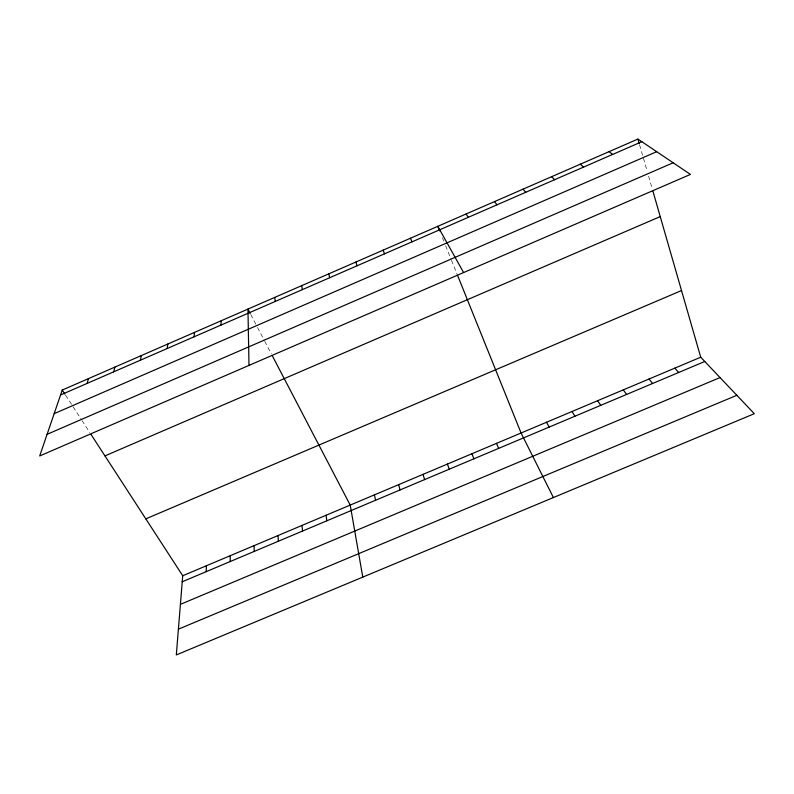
<?xml version="1.0" encoding="UTF-8"?>
<svg xmlns="http://www.w3.org/2000/svg" width="794" height="794" viewBox="0 0 794 794"><rect width="100%" height="100%" fill="white"/><g stroke="black" fill="none" stroke-linecap="round" stroke-linejoin="round"><path stroke-width="0.6" stroke-dasharray="3.97 2.98" d="M65.555 395.164L81.365 419.53M82.01 420.532L89.772 432.502M250.765 314.493L256.958 326.374M257.524 327.456L264.194 340.229M264.739 341.281L271.34 353.926M442.397 237.714L443.777 241.138M445.613 245.703L451.052 259.181M451.498 260.293L457.761 275.855M639.577 144.826L647.239 171.444M648.589 176.139L652.311 189.061"/><path stroke-width="1.19" d="M230.161 561.557L230.24 555.701M220.98 325.093L221.159 320.766M206.162 571.67L206.44 565.735M91.072 434.497L182.719 575.749L176.318 654.931L754.3 413.704L700.715 357.211L652.986 191.414M194.034 336.835L194.47 332.408M167.167 348.546L167.852 344.01M140.379 360.208L141.322 355.573M113.691 371.84L114.882 367.106M87.072 383.442L88.521 378.599M62.24 390.053L39.7 455.954L690.452 174.412L637.919 139.069L62.24 390.053L64.89 394.142M60.543 394.995L641.84 141.709M54.161 413.664L656.688 151.694M47.094 434.328L673.163 162.78M104.957 455.895L660.231 216.593M145.808 518.869L681.52 290.554M182.719 575.749L700.715 357.211M182.233 581.764L704.774 361.488M180.407 604.353L720.029 377.567M178.392 629.176L736.832 395.283M609.048 151.654L612.68 154.413M580.265 164.199L583.61 167.077M551.582 176.705L554.649 179.702M522.998 189.171L525.777 192.287M674.821 368.128L678.642 372.495M649.006 379.026L652.599 383.482M494.503 201.587L496.994 204.822M623.27 389.884L626.625 394.429M597.604 400.712L600.73 405.347M466.108 213.973L468.321 217.318M572.017 411.5L574.916 416.225M463.597 272.56L437.802 226.31L439.638 230.875M546.5 422.269L549.18 427.073M250.199 313.412L247.946 309.084L248.998 365.399M272.441 356.03L350.214 505.083L362.779 577.109M553.398 497.55L521.072 432.998L457.761 275.855M410.419 238.25L412.086 241.823M496.449 443.38L498.682 448.362M471.904 453.741L473.919 458.803M383.125 250.15L384.514 253.832M447.429 464.063L449.225 469.204M423.023 474.365L424.611 479.586M355.92 262.01L357.042 265.801M637.919 139.069L639.239 143.674M398.687 484.628L400.057 489.938M328.795 273.841L329.659 277.741M374.421 494.87L375.582 500.26M301.76 285.622L302.355 289.631M326.086 515.256L326.83 520.804M302.018 525.41L302.554 531.037M274.803 297.373L275.151 301.492M278.029 535.533L278.357 541.24M254.1 545.627L254.219 551.413"/></g></svg>
